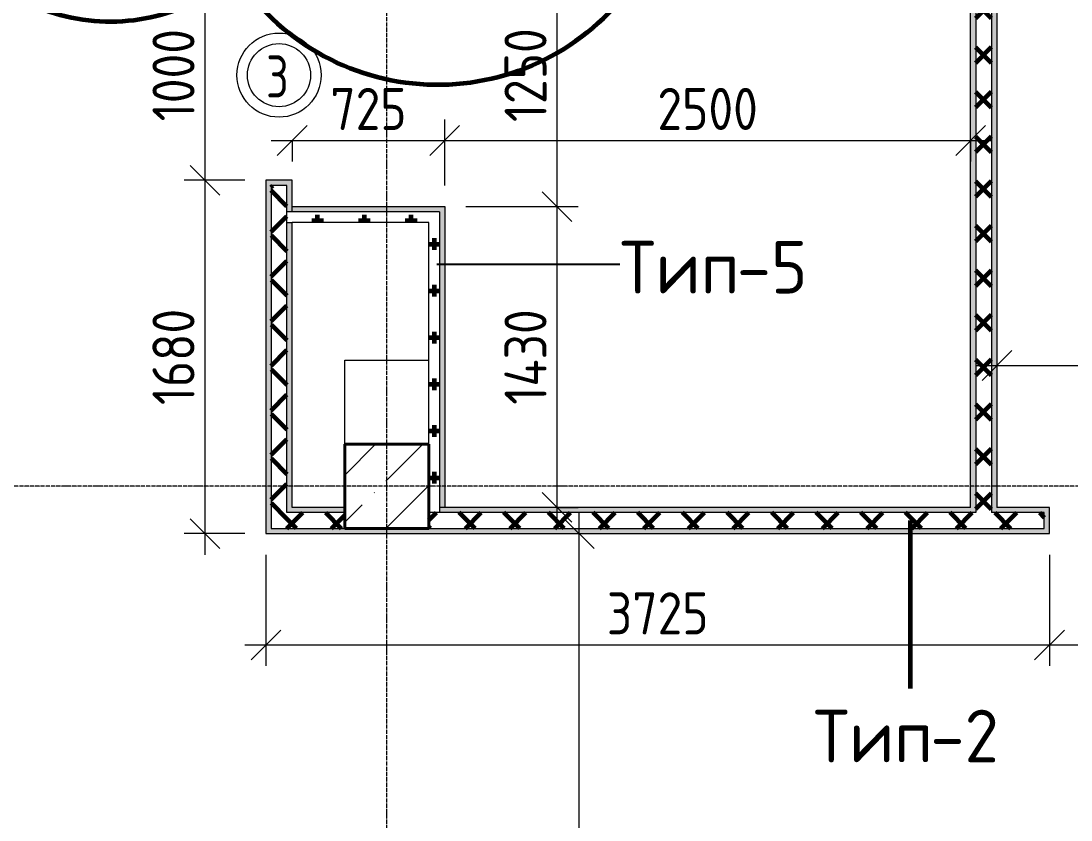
# Model space of a CAD drawing. Header units: millimetres. Extents: x -60946 to 138510, y -262288 to 24501.
# Drawn here: x -10930 to -5938, y -90131 to -86332 of the extents above; entities that cross this region are included whole.
import ezdxf

# ---------------------------------------------------------------- set-up
doc = ezdxf.new("R2010")
doc.units = ezdxf.units.MM
doc.linetypes.add('ADSK_Линия сетки', pattern=[25, 20, -2.5, 0, -2.5])
for name, color, linetype, lineweight in [('2)Тип-2', 3, 'Continuous', 60), ('2)Тип-5', 1, 'Continuous', 60), ('Марки дверей', 7, 'Continuous', 20), ('Несущие колонны', 7, 'Continuous', 18), ('Оси', 7, 'Continuous', 9), ('Перекрытие', 7, 'Continuous', 18), ('Размеры', 7, 'Continuous', 9), ('Стены внутренние', 7, 'Continuous', 18), ('Стены штриховка', 7, 'Continuous', 9)]:
    doc.layers.add(name, color=color, linetype=linetype, lineweight=lineweight)
doc.styles.add('GOST Common_3', font='', dxfattribs={"width": 0.9, "height": 200})
doc.styles.add('GOST Common_4', font='', dxfattribs={"height": 250})
doc.styles.add('GOST Common_B', font='', dxfattribs={"width": 0.8, "height": 200})
doc.styles.get('GOST Common_3').set_extended_font_data('GOST Common')
doc.styles.get('GOST Common_4').set_extended_font_data('GOST Common')
doc.styles.get('GOST Common_B').set_extended_font_data('GOST Common', bold=True)
doc.dimstyles.new('ADSK_Основной_2_0_2', dxfattribs={"dimscale": 304.8, "dimtxt": 201.142999, "dimasz": 0.463911, "dimexe": 0.328084, "dimexo": 0.328084, "dimgap": 0.164042, "dimtad": 1, "dimdec": 3, "dimrnd": 0.001, "dimdsep": 46, "dimtxsty": 'GOST Common_3', "dimblk1": 'OBLIQUE', "dimblk2": 'OBLIQUE', "dimsah": 1, "dimcen": 0.09, "dimdle": 0.328084, "dimazin": 2, "dimtfac": 1, "dimtdec": 4, "dimtix": 1, "dimtmove": 0, "dimatfit": 3, "dimfxl": 1, "dimtvp": 1, "dimtolj": 1, "dimtzin": 0, "dimlwd": 20, "dimlwe": 20, "dimarcsym": 2})
pattern_1 = [(45, (9.36, -97949.04), (-106.066, 106.066), []), (135, (9.36, -97949.04), (-106.066, -106.066), [])]
pattern_2 = [(0, (9.36, -97949.04), (111.125, 111.125), [55.562, -166.687]), (90, (37.14, -97976.82), (-111.125, 111.125), [55.562, -166.687])]

# ---------------------------------------------------------------- blocks, each defined once
blk = doc.blocks.new('ADSK_КолоннаЖБ_Прямоугольная - 400x400 мм-1807142-Кладочный план 2-го этаж')
at = {"layer": 'Несущие колонны', "lineweight": 40}
for p, q in [((-200, 200), (200, 200)), ((-200, -200), (-200, 200)), ((200, 200), (200, -200)), ((200, -200), (-200, -200))]:
    blk.add_line(p, q, dxfattribs=at)
blk = doc.blocks.new('_Oblique')
at = {"color": 0, "linetype": 'ByBlock', "lineweight": -2}
blk.add_line((-0.5, -0.5), (0.5, 0.5), dxfattribs=at)
blk = doc.blocks.new('*D4707')
at = {"layer": 'Defpoints', "color": 0, "transparency": 16777216}
for p in [(-8376.2, -88769.1), (-8276.2, -88769.1), (-8665.6, -94269.1)]:
    blk.add_point(p, dxfattribs=at)
at = {"layer": 'Размеры', "color": 0, "lineweight": 20, "transparency": 16777216}
for p, q in [((-8276.2, -94369.1), (-8276.2, -88669.1)), ((-8276.2, -88769.1), (-8176.2, -88769.1)), ((-8565.6, -94269.1), (-8176.2, -94269.1))]:
    blk.add_line(p, q, dxfattribs=at)
at = {"layer": 'Размеры', "color": 0, "lineweight": 20, "transparency": 16777216, "xscale": 141.4, "yscale": 141.4, "zscale": 141.4}
for p, rotation in [((-8276.2, -88769.1), 90), ((-8276.2, -94269.1), 270)]:
    blk.add_blockref('_Oblique', p, dxfattribs=dict(at, rotation=rotation))
at = {"layer": 'Размеры', "color": 0, "lineweight": 9, "transparency": 16777216, "insert": (-8426.2, -91519.1), "char_height": 200, "width": 605.475, "attachment_point": 5, "rotation": 90, "style": 'GOST Common_3'}
blk.add_mtext('\\A1;5500', dxfattribs=at)
blk = doc.blocks.new('*D4708')
at = {"layer": 'Defpoints', "color": 0, "transparency": 16777216}
for p in [(-9765.6, -88769.1), (-6040.6, -88769.1), (-6040.6, -89298.2)]:
    blk.add_point(p, dxfattribs=at)
at = {"layer": 'Размеры', "color": 0, "lineweight": 20, "transparency": 16777216}
for p, q in [((-9765.6, -88869.1), (-9765.6, -89398.2)), ((-6040.6, -88869.1), (-6040.6, -89398.2)), ((-9865.6, -89298.2), (-5940.6, -89298.2))]:
    blk.add_line(p, q, dxfattribs=at)
at = {"layer": 'Размеры', "color": 0, "lineweight": 20, "transparency": 16777216, "xscale": 141.4, "yscale": 141.4, "zscale": 141.4, "rotation": 180}
blk.add_blockref('_Oblique', (-9765.6, -89298.2), dxfattribs=at)
at = {"layer": 'Размеры', "color": 0, "lineweight": 20, "transparency": 16777216, "xscale": 141.4, "yscale": 141.4, "zscale": 141.4}
blk.add_blockref('_Oblique', (-6040.6, -89298.2), dxfattribs=at)
at = {"layer": 'Размеры', "color": 0, "lineweight": 9, "transparency": 16777216, "insert": (-7903.1, -89148.2), "char_height": 200, "width": 605.475, "attachment_point": 5, "style": 'GOST Common_3'}
blk.add_mtext('\\A1;3725', dxfattribs=at)
blk = doc.blocks.new('*D4709')
at = {"layer": 'Defpoints', "color": 0, "transparency": 16777216}
for p in [(-6040.6, -88769.1), (-4840.6, -88769.1), (-4840.6, -89298.2)]:
    blk.add_point(p, dxfattribs=at)
at = {"layer": 'Размеры', "color": 0, "lineweight": 20, "transparency": 16777216}
for p, q in [((-6040.6, -88869.1), (-6040.6, -89398.2)), ((-4840.6, -88869.1), (-4840.6, -89398.2)), ((-6140.6, -89298.2), (-4740.6, -89298.2))]:
    blk.add_line(p, q, dxfattribs=at)
at = {"layer": 'Размеры', "color": 0, "lineweight": 20, "transparency": 16777216, "xscale": 141.4, "yscale": 141.4, "zscale": 141.4, "rotation": 180}
blk.add_blockref('_Oblique', (-6040.6, -89298.2), dxfattribs=at)
at = {"layer": 'Размеры', "color": 0, "lineweight": 20, "transparency": 16777216, "xscale": 141.4, "yscale": 141.4, "zscale": 141.4}
blk.add_blockref('_Oblique', (-4840.6, -89298.2), dxfattribs=at)
at = {"layer": 'Размеры', "color": 0, "lineweight": 9, "transparency": 16777216, "insert": (-5440.6, -89148.2), "char_height": 200, "width": 560.473, "attachment_point": 5, "style": 'GOST Common_3'}
blk.add_mtext('\\A1;1200', dxfattribs=at)
blk = doc.blocks.new('*D4715')
at = {"layer": 'Defpoints', "color": 0, "transparency": 16777216}
for p in [(-10054.7, -87089.1), (-9765.6, -87089.1), (-9765.6, -88769.1)]:
    blk.add_point(p, dxfattribs=at)
at = {"layer": 'Размеры', "color": 0, "lineweight": 20, "transparency": 16777216}
for p, q in [((-10054.7, -88869.1), (-10054.7, -86989.1)), ((-9865.6, -87089.1), (-10154.7, -87089.1)), ((-9865.6, -88769.1), (-10154.7, -88769.1))]:
    blk.add_line(p, q, dxfattribs=at)
at = {"layer": 'Размеры', "color": 0, "lineweight": 20, "transparency": 16777216, "xscale": 141.4, "yscale": 141.4, "zscale": 141.4}
for p, rotation in [((-10054.7, -87089.1), 90), ((-10054.7, -88769.1), 270)]:
    blk.add_blockref('_Oblique', p, dxfattribs=dict(at, rotation=rotation))
at = {"layer": 'Размеры', "color": 0, "lineweight": 9, "transparency": 16777216, "insert": (-10204.7, -87929.1), "char_height": 200, "width": 560.473, "attachment_point": 5, "rotation": 90, "style": 'GOST Common_3'}
blk.add_mtext('\\A1;1680', dxfattribs=at)
blk = doc.blocks.new('*D4716')
at = {"layer": 'Defpoints', "color": 0, "transparency": 16777216}
for p in [(-10054.7, -86089.1), (-9765.6, -86089.1), (-9765.6, -87089.1)]:
    blk.add_point(p, dxfattribs=at)
at = {"layer": 'Размеры', "color": 0, "lineweight": 20, "transparency": 16777216}
for p, q in [((-10054.7, -87189.1), (-10054.7, -85989.1)), ((-9865.6, -86089.1), (-10154.7, -86089.1)), ((-9865.6, -87089.1), (-10154.7, -87089.1))]:
    blk.add_line(p, q, dxfattribs=at)
at = {"layer": 'Размеры', "color": 0, "lineweight": 20, "transparency": 16777216, "xscale": 141.4, "yscale": 141.4, "zscale": 141.4}
for p, rotation in [((-10054.7, -86089.1), 90), ((-10054.7, -87089.1), 270)]:
    blk.add_blockref('_Oblique', p, dxfattribs=dict(at, rotation=rotation))
at = {"layer": 'Размеры', "color": 0, "lineweight": 9, "transparency": 16777216, "insert": (-10204.7, -86589.1), "char_height": 200, "width": 560.473, "attachment_point": 5, "rotation": 90, "style": 'GOST Common_3'}
blk.add_mtext('\\A1;1000', dxfattribs=at)
blk = doc.blocks.new('*D4753')
at = {"layer": 'Defpoints', "color": 0, "transparency": 16777216}
for p in [(-6290.6, -87869.5), (-4440.6, -87969.5), (-4440.6, -88319.1)]:
    blk.add_point(p, dxfattribs=at)
at = {"layer": 'Размеры', "color": 0, "lineweight": 20, "transparency": 16777216}
for p, q in [((-4440.6, -88219.1), (-4440.6, -87869.5)), ((-6390.6, -87969.5), (-4340.6, -87969.5)), ((-6290.6, -87969.5), (-6290.6, -88069.5))]:
    blk.add_line(p, q, dxfattribs=at)
at = {"layer": 'Размеры', "color": 0, "lineweight": 20, "transparency": 16777216, "xscale": 141.4, "yscale": 141.4, "zscale": 141.4, "rotation": 180}
blk.add_blockref('_Oblique', (-6290.6, -87969.5), dxfattribs=at)
at = {"layer": 'Размеры', "color": 0, "lineweight": 20, "transparency": 16777216, "xscale": 141.4, "yscale": 141.4, "zscale": 141.4}
blk.add_blockref('_Oblique', (-4440.6, -87969.5), dxfattribs=at)
at = {"layer": 'Размеры', "color": 0, "lineweight": 9, "transparency": 16777216, "insert": (-5365.6, -87819.5), "char_height": 200, "width": 560.473, "attachment_point": 5, "style": 'GOST Common_3'}
blk.add_mtext('\\A1;1850', dxfattribs=at)
blk = doc.blocks.new('*D4755')
at = {"layer": 'Defpoints', "color": 0, "transparency": 16777216}
for p in [(-9640.6, -86799.8), (-8915.6, -86899.7), (-8915.6, -87214.1)]:
    blk.add_point(p, dxfattribs=at)
at = {"layer": 'Размеры', "color": 0, "lineweight": 20, "transparency": 16777216}
for p, q in [((-8915.6, -87114.1), (-8915.6, -86799.7)), ((-9740.6, -86899.7), (-8815.6, -86899.7)), ((-9640.6, -86899.8), (-9640.6, -86999.7))]:
    blk.add_line(p, q, dxfattribs=at)
at = {"layer": 'Размеры', "color": 0, "lineweight": 20, "transparency": 16777216, "xscale": 141.4, "yscale": 141.4, "zscale": 141.4, "rotation": 180}
blk.add_blockref('_Oblique', (-9640.6, -86899.7), dxfattribs=at)
at = {"layer": 'Размеры', "color": 0, "lineweight": 20, "transparency": 16777216, "xscale": 141.4, "yscale": 141.4, "zscale": 141.4}
blk.add_blockref('_Oblique', (-8915.6, -86899.7), dxfattribs=at)
at = {"layer": 'Размеры', "color": 0, "lineweight": 9, "transparency": 16777216, "insert": (-9278.1, -86749.7), "char_height": 200, "width": 454.106, "attachment_point": 5, "style": 'GOST Common_3'}
blk.add_mtext('\\A1;725', dxfattribs=at)
blk = doc.blocks.new('*D4756')
at = {"layer": 'Defpoints', "color": 0, "transparency": 16777216}
for p in [(-6415.6, -86799.8), (-6415.6, -86899.7), (-8915.6, -87214.1)]:
    blk.add_point(p, dxfattribs=at)
at = {"layer": 'Размеры', "color": 0, "lineweight": 20, "transparency": 16777216}
for p, q in [((-8915.6, -87114.1), (-8915.6, -86799.7)), ((-9015.6, -86899.7), (-6315.6, -86899.7)), ((-6415.6, -86899.8), (-6415.6, -86999.7))]:
    blk.add_line(p, q, dxfattribs=at)
at = {"layer": 'Размеры', "color": 0, "lineweight": 20, "transparency": 16777216, "xscale": 141.4, "yscale": 141.4, "zscale": 141.4, "rotation": 180}
blk.add_blockref('_Oblique', (-8915.6, -86899.7), dxfattribs=at)
at = {"layer": 'Размеры', "color": 0, "lineweight": 20, "transparency": 16777216, "xscale": 141.4, "yscale": 141.4, "zscale": 141.4}
blk.add_blockref('_Oblique', (-6415.6, -86899.7), dxfattribs=at)
at = {"layer": 'Размеры', "color": 0, "lineweight": 9, "transparency": 16777216, "insert": (-7665.6, -86749.7), "char_height": 200, "width": 605.475, "attachment_point": 5, "style": 'GOST Common_3'}
blk.add_mtext('\\A1;2500', dxfattribs=at)
blk = doc.blocks.new('*D4758')
at = {"layer": 'Defpoints', "color": 0, "transparency": 16777216}
for p in [(-8915.6, -87214.1), (-8381.4, -87214.1), (-8481.4, -88644.1)]:
    blk.add_point(p, dxfattribs=at)
at = {"layer": 'Размеры', "color": 0, "lineweight": 20, "transparency": 16777216}
for p, q in [((-8381.4, -88744.1), (-8381.4, -87114.1)), ((-8815.6, -87214.1), (-8281.4, -87214.1)), ((-8381.4, -88644.1), (-8281.4, -88644.1))]:
    blk.add_line(p, q, dxfattribs=at)
at = {"layer": 'Размеры', "color": 0, "lineweight": 20, "transparency": 16777216, "xscale": 141.4, "yscale": 141.4, "zscale": 141.4}
for p, rotation in [((-8381.4, -87214.1), 90), ((-8381.4, -88644.1), 270)]:
    blk.add_blockref('_Oblique', p, dxfattribs=dict(at, rotation=rotation))
at = {"layer": 'Размеры', "color": 0, "lineweight": 9, "transparency": 16777216, "insert": (-8531.4, -87929.1), "char_height": 200, "width": 580.928, "attachment_point": 5, "rotation": 90, "style": 'GOST Common_3'}
blk.add_mtext('\\A1;1430', dxfattribs=at)
blk = doc.blocks.new('*D4759')
at = {"layer": 'Defpoints', "color": 0, "transparency": 16777216}
for p in [(-8481.4, -85964.1), (-8381.4, -85964.1), (-8915.6, -87214.1)]:
    blk.add_point(p, dxfattribs=at)
at = {"layer": 'Размеры', "color": 0, "lineweight": 20, "transparency": 16777216}
for p, q in [((-8381.4, -87314.1), (-8381.4, -85864.1)), ((-8381.4, -85964.1), (-8281.4, -85964.1)), ((-8815.6, -87214.1), (-8281.4, -87214.1))]:
    blk.add_line(p, q, dxfattribs=at)
at = {"layer": 'Размеры', "color": 0, "lineweight": 20, "transparency": 16777216, "xscale": 141.4, "yscale": 141.4, "zscale": 141.4}
for p, rotation in [((-8381.4, -85964.1), 90), ((-8381.4, -87214.1), 270)]:
    blk.add_blockref('_Oblique', p, dxfattribs=dict(at, rotation=rotation))
at = {"layer": 'Размеры', "color": 0, "lineweight": 9, "transparency": 16777216, "insert": (-8531.4, -86589.1), "char_height": 200, "width": 560.473, "attachment_point": 5, "rotation": 90, "style": 'GOST Common_3'}
blk.add_mtext('\\A1;1250', dxfattribs=at)
blk = doc.blocks.new('М_двери1 - Марка экземпляра 2-3719212-Кладочный план 2-го этаж')
at = {"layer": 'Марки дверей'}
for radius in [2, 1.5]:
    blk.add_circle((0, 0), radius, dxfattribs=at)

msp = doc.modelspace()

# ---------------------------------------------------------------- hatches: boundary and pattern name
at = {"layer": '2)Тип-2'}
h = msp.add_hatch(color=256, dxfattribs=at)
h.paths.add_polyline_path([(-9765.6385, -88769.0666), (-9740.6385, -88769.0666), (-9740.6385, -87114.0666), (-9765.6385, -87114.0666), (-9765.6385, -88572.0232)])
h.paths.add_polyline_path([(-9765.6385, -86064.0666), (-9740.6385, -86064.0666), (-9740.6385, -85814.0666), (-9765.6385, -85814.0666)])
h.paths.add_polyline_path([(-9765.6385, -85264.0666), (-9740.6385, -85264.0666), (-9740.6385, -85124.0666), (-9765.6385, -85124.0666)])
h.paths.add_polyline_path([(-9765.6385, -84574.0666), (-9740.6385, -84574.0666), (-9740.6385, -82469.0666), (-9765.6385, -82469.0666), (-9765.6385, -84260.9104)])
h.paths.add_polyline_path([(-9740.6385, -81219.0666), (-9740.6385, -78769.0666), (-9765.6385, -78769.0666), (-9765.6385, -81219.0666)])
h.paths.add_polyline_path([(-9740.6385, -77519.0666), (-9740.6385, -76369.0666), (-9765.6385, -76369.0666), (-9765.6385, -77519.0666)])
h.paths.add_polyline_path([(-9740.6385, -75119.0666), (-9740.6385, -74194.0666), (-9765.6385, -74194.0666), (-9765.6385, -75119.0666)])
h = msp.add_hatch(color=256, dxfattribs=at)
h.paths.add_polyline_path([(-9640.6385, -88669.0666), (-9640.6385, -87289.0666), (-9665.6385, -87289.0666), (-9665.6385, -88669.0666)])
h.paths.add_polyline_path([(-9640.6385, -87239.0666), (-9640.6385, -87089.0666), (-9765.6385, -87089.0666), (-9765.6385, -87114.0666), (-9665.6385, -87114.0666), (-9665.6385, -87239.0666)])
h.paths.add_polyline_path([(-9640.6385, -86089.0666), (-9640.6385, -85939.0666), (-9665.6385, -85939.0666), (-9665.6385, -86064.0666), (-9765.6385, -86064.0666), (-9765.6385, -86089.0666)])
h.paths.add_polyline_path([(-9665.6385, -85864.0666), (-9640.6385, -85864.0666), (-9640.6385, -85789.0666), (-9765.6385, -85789.0666), (-9765.6385, -85814.0666), (-9665.6385, -85814.0666)])
h.paths.add_polyline_path([(-9640.6385, -85289.0666), (-9640.6385, -85214.0666), (-9665.6385, -85214.0666), (-9665.6385, -85264.0666), (-9765.6385, -85264.0666), (-9765.6385, -85289.0666)])
h.paths.add_polyline_path([(-9640.6385, -85164.0666), (-9640.6385, -85099.0666), (-9765.6385, -85099.0666), (-9765.6385, -85124.0666), (-9665.6385, -85124.0666), (-9665.6385, -85164.0666)])
h.paths.add_polyline_path([(-9765.6385, -84599.0666), (-9640.6385, -84599.0666), (-9640.6385, -84534.0666), (-9665.6385, -84534.0666), (-9665.6385, -84574.0666), (-9765.6385, -84574.0666)])
h.paths.add_polyline_path([(-9640.6385, -84484.0666), (-9640.6385, -82644.0666), (-9665.6385, -82644.0666), (-9665.6385, -84484.0666)])
h.paths.add_polyline_path([(-9640.6385, -82594.0666), (-9640.6385, -82444.0666), (-9765.6385, -82444.0666), (-9765.6385, -82469.0666), (-9665.6385, -82469.0666), (-9665.6385, -82594.0666)])
h.paths.add_polyline_path([(-9640.6385, -81244.0666), (-9640.6385, -81094.0666), (-9665.6385, -81094.0666), (-9665.6385, -81219.0666), (-9765.6385, -81219.0666), (-9765.6385, -81244.0666)])
h.paths.add_polyline_path([(-9640.6385, -81044.0666), (-9640.6385, -78744.0666), (-9765.6385, -78744.0666), (-9765.6385, -78769.0666), (-9665.6385, -78769.0666), (-9665.6385, -81044.0666)])
h.paths.add_polyline_path([(-9765.6385, -77544.0666), (-9640.6385, -77544.0666), (-9640.6385, -76344.0666), (-9765.6385, -76344.0666), (-9765.6385, -76369.0666), (-9665.6385, -76369.0666), (-9665.6385, -77519.0666), (-9765.6385, -77519.0666)])
h.paths.add_polyline_path([(-9640.6385, -75144.0666), (-9640.6385, -74994.0666), (-9665.6385, -74994.0666), (-9665.6385, -75119.0666), (-9765.6385, -75119.0666), (-9765.6385, -75144.0666)])
h.paths.add_polyline_path([(-9665.6385, -74944.0666), (-9640.6385, -74944.0666), (-9640.6385, -74194.0666), (-9665.6385, -74194.0666), (-9665.6385, -74201.6472)])
h = msp.add_hatch(dxfattribs=at)
h.set_pattern_fill('FP_4', color=256, style=0, pattern_type=2)
h.set_pattern_definition(pattern_1)
h.paths.add_polyline_path([(-9665.6385, -88744.0666), (-9665.6385, -87114.0666), (-9740.6385, -87114.0666), (-9740.6385, -88744.0666)])
h.paths.add_polyline_path([(-9665.6385, -86064.0666), (-9665.6385, -85814.0666), (-9740.6385, -85814.0666), (-9740.6385, -86064.0666)])
h.paths.add_polyline_path([(-9665.6385, -85264.0666), (-9665.6385, -85124.0666), (-9740.6385, -85124.0666), (-9740.6385, -85264.0666)])
h.paths.add_polyline_path([(-9740.6385, -84574.0666), (-9665.6385, -84574.0666), (-9665.6385, -82469.0666), (-9740.6385, -82469.0666), (-9740.6385, -84260.9104)])
h.paths.add_polyline_path([(-9740.6385, -81219.0666), (-9665.6385, -81219.0666), (-9665.6385, -78769.0666), (-9740.6385, -78769.0666), (-9740.6385, -79949.7976)])
h.paths.add_polyline_path([(-9740.6385, -77519.0666), (-9665.6385, -77519.0666), (-9665.6385, -76369.0666), (-9740.6385, -76369.0666), (-9740.6385, -77075.7224)])
h.paths.add_polyline_path([(-9665.6385, -75119.0666), (-9665.6385, -74194.0666), (-9740.6385, -74194.0666), (-9740.6385, -75119.0666)])
h = msp.add_hatch(dxfattribs=at)
h.set_pattern_fill('FP_4', color=256, style=0, pattern_type=2)
h.set_pattern_definition(pattern_1)
h.paths.add_polyline_path([(-6315.6385, -88669.0666), (-6315.6385, -83444.0666), (-6390.6385, -83444.0666), (-6390.6385, -88669.0666)])
h = msp.add_hatch(color=256, dxfattribs=at)
h.paths.add_polyline_path([(-6390.6385, -88644.0666), (-6390.6385, -85939.0666), (-6415.6385, -85939.0666), (-6415.6385, -88644.0666)])
h.paths.add_polyline_path([(-6415.6385, -85864.0666), (-6390.6385, -85864.0666), (-6390.6385, -83469.0666), (-6415.6385, -83469.0666), (-6415.6385, -85839.0666)])
msp.add_hatch(color=256, dxfattribs=at).paths.add_polyline_path([(-6315.6385, -88644.0666), (-6290.6385, -88644.0666), (-6290.6385, -83469.0666), (-6315.6385, -83469.0666), (-6315.6385, -87134.9856)])
h = msp.add_hatch(dxfattribs=at)
h.set_pattern_fill('FP_4', color=256, style=0, pattern_type=2)
h.set_pattern_definition(pattern_1)
h.paths.add_polyline_path([(-4815.6385, -88744.0666), (-3740.6385, -88744.0666), (-3740.6385, -88669.0666), (-4815.6385, -88669.0666)])
h.paths.add_polyline_path([(-8990.6385, -88744.0666), (-6065.6385, -88744.0666), (-6065.6385, -88669.0666), (-8990.6385, -88669.0666)])
h.paths.add_polyline_path([(-9390.6385, -88744.0666), (-9390.6385, -88669.0666), (-9665.6385, -88669.0666), (-9665.6385, -88744.0666), (-9640.6385, -88744.0666)])
h = msp.add_hatch(color=256, dxfattribs=at)
h.paths.add_polyline_path([(-4815.6385, -88769.0666), (-4815.6385, -88669.0666), (-4415.6385, -88669.0666), (-4415.6385, -88644.0666), (-4840.6385, -88644.0666), (-4840.6385, -88769.0666)])
h.paths.add_polyline_path([(-6065.6385, -88769.0666), (-6040.6385, -88769.0666), (-6040.6385, -88644.0666), (-6315.6385, -88644.0666), (-6315.6385, -88669.0666), (-6065.6385, -88669.0666), (-6065.6385, -88744.0666)])
h.paths.add_polyline_path([(-3665.6385, -88669.0666), (-3665.6385, -88644.0666), (-4365.6385, -88644.0666), (-4365.6385, -88669.0666), (-3740.6385, -88669.0666)])
h.paths.add_polyline_path([(-8824.6326, -88669.0666), (-6390.6385, -88669.0666), (-6390.6385, -88644.0666), (-8940.6385, -88644.0666), (-8940.6385, -88669.0666)])
h.paths.add_polyline_path([(-9390.6385, -88669.0666), (-9390.6385, -88644.0666), (-9640.6385, -88644.0666), (-9640.6385, -88669.0666)])
h = msp.add_hatch(color=256, dxfattribs=at)
h.paths.add_polyline_path([(-4815.6385, -88769.0666), (-3765.6385, -88769.0666), (-3765.6385, -88744.0666), (-4815.6385, -88744.0666)])
h.paths.add_polyline_path([(-6065.6385, -88769.0666), (-6065.6385, -88744.0666), (-9740.6385, -88744.0666), (-9740.6385, -88769.0666), (-7376.8263, -88769.0666)])
at = {"layer": '2)Тип-5', "true_color": 0xd50000}
h = msp.add_hatch(dxfattribs=at)
h.set_pattern_fill('FP_7', color=12, style=0, pattern_type=2)
h.set_pattern_definition(pattern_2)
h.paths.add_polyline_path([(-9640.6385, -87289.0666), (-8990.6385, -87289.0666), (-8990.6385, -87239.0666), (-9665.6385, -87239.0666), (-9665.6385, -87289.0666)])
for points in [[(-9640.6385, -87239.0666), (-8940.6385, -87239.0666), (-8940.6385, -87214.0666), (-9640.6385, -87214.0666)], [(-8940.6385, -88644.0666), (-8915.6385, -88644.0666), (-8915.6385, -87214.0666), (-8940.6385, -87214.0666), (-8940.6385, -88572.0232)]]:
    msp.add_hatch(color=12, dxfattribs=at).paths.add_polyline_path(points)
h = msp.add_hatch(dxfattribs=at)
h.set_pattern_fill('FP_7', color=12, style=0, pattern_type=2)
h.set_pattern_definition(pattern_2)
h.paths.add_polyline_path([(-8990.6385, -88669.0666), (-8940.6385, -88669.0666), (-8940.6385, -87239.0666), (-8990.6385, -87239.0666), (-8990.6385, -88644.0666)])
at = {"layer": 'Несущие колонны', "lineweight": 9}
h = msp.add_hatch(dxfattribs=at)
h.set_pattern_fill('FP_1', color=256, style=0, pattern_type=2)
h.set_pattern_definition([(45, (9.36, -97949.04), (-224.5064, 224.5064), []), (45, (233.87, -97949.04), (-224.5064, 224.5064), [396.875, -79.375, 3.353, -76.022])])
h.paths.add_polyline_path([(-8990.6385, -88744.0666), (-8990.6385, -88344.0666), (-9390.6385, -88344.0666), (-9390.6385, -88744.0666)])

# ---------------------------------------------------------------- linework, layer by layer
at = {"layer": '2)Тип-2'}
msp.add_line((-6702.4811, -88706.5666), (-6702.4811, -89505.782), dxfattribs=at)
at = {"layer": '2)Тип-5', "lineweight": 25}
msp.add_line((-8953.1385, -87488.2263), (-8082.4811, -87488.2263), dxfattribs=at)
at = {"layer": '2)Тип-5', "color": 1}
msp.add_lwpolyline([(-11344.7137, -85763.3951, -0.52056705), (-10029.3598, -84276.2282, -0.52056705), (-8368.0545, -84296.7421, -0.52056705), (-6930.1372, -85155.7881, -0.52056705), (-8047.2373, -86191.1613, -0.52056705), (-9907.9831, -86109.5132, -0.52056705)], format="xyb", close=True, dxfattribs=at)
at = {"layer": 'Несущие колонны', "lineweight": 9}
for p, q in [((-8990.6385, -88344.0666), (-9390.6385, -88344.0666)), ((-9390.6385, -88344.0666), (-9390.6385, -88644.0666)), ((-8990.6385, -88644.0666), (-8990.6385, -88344.0666)), ((-9390.6385, -88644.0666), (-9390.6385, -88669.0666)), ((-9390.6385, -88669.0666), (-9390.6385, -88744.0666)), ((-8990.6385, -88669.0666), (-8990.6385, -88644.0666)), ((-8990.6385, -88744.0666), (-8990.6385, -88669.0666)), ((-9390.6385, -88744.0666), (-8990.6385, -88744.0666))]:
    msp.add_line(p, q, dxfattribs=at)
at = {"layer": 'Оси', "linetype": 'ADSK_Линия сетки', "lineweight": 5}
for p, q in [((-9190.6385, -108922.9178), (-9190.6385, -73448.1214)), ((62525.08, -88544.0666), (-25230.7352, -88544.0666))]:
    msp.add_line(p, q, dxfattribs=at)
at = {"layer": 'Перекрытие'}
for p, q in [((-9390.6385, -88344.0666), (-9390.6385, -87944.0666)), ((-9390.6385, -87944.0666), (-8990.6385, -87944.0666))]:
    msp.add_line(p, q, dxfattribs=at)
at = {"layer": 'Стены внутренние', "lineweight": 5}
for p, q in [((-6290.6385, -83469.0666), (-6290.6385, -88644.0666)), ((-6415.6385, -88644.0666), (-6415.6385, -85964.0666)), ((-9765.6385, -87089.0666), (-9765.6385, -88769.0666)), ((-9640.6385, -87089.0666), (-9765.6385, -87089.0666)), ((-9640.6385, -87214.0666), (-9640.6385, -87089.0666)), ((-9640.6385, -87214.0666), (-8915.6385, -87214.0666)), ((-8915.6385, -87214.0666), (-8915.6385, -88644.0666)), ((-9640.6385, -88644.0666), (-9640.6385, -87289.0666)), ((-8990.6385, -87289.0666), (-9640.6385, -87289.0666)), ((-8990.6385, -88644.0666), (-8990.6385, -87289.0666)), ((-9390.6385, -88644.0666), (-9640.6385, -88644.0666)), ((-9390.6385, -88744.0666), (-9390.6385, -88644.0666)), ((-8990.6385, -88669.0666), (-8990.6385, -88744.0666)), ((-6415.6385, -88644.0666), (-8915.6385, -88644.0666)), ((-6040.6385, -88644.0666), (-6290.6385, -88644.0666)), ((-6040.6385, -88769.0666), (-6040.6385, -88644.0666)), ((-9765.6385, -88769.0666), (-6040.6385, -88769.0666)), ((-8990.6385, -88744.0666), (-9390.6385, -88744.0666))]:
    msp.add_line(p, q, dxfattribs=at)
at = {"layer": 'Стены штриховка', "lineweight": 9}
for p, q in [((-6315.6385, -83444.0666), (-6315.6385, -88669.0666)), ((-6390.6385, -85939.0666), (-6390.6385, -88669.0666)), ((-9665.6385, -87114.0666), (-9740.6385, -87114.0666)), ((-9740.6385, -87114.0666), (-9740.6385, -88744.0666)), ((-9665.6385, -88669.0666), (-9665.6385, -87114.0666)), ((-8940.6385, -87239.0666), (-9665.6385, -87239.0666)), ((-9640.6385, -87239.0666), (-9640.6385, -87214.0666)), ((-8940.6385, -87239.0666), (-8940.6385, -88669.0666)), ((-9665.6385, -87289.0666), (-9640.6385, -87289.0666)), ((-9390.6385, -88669.0666), (-9665.6385, -88669.0666)), ((-6390.6385, -88669.0666), (-8990.6385, -88669.0666)), ((-8915.6385, -88644.0666), (-8940.6385, -88644.0666)), ((-6065.6385, -88669.0666), (-6315.6385, -88669.0666)), ((-6065.6385, -88744.0666), (-6065.6385, -88669.0666)), ((-9740.6385, -88744.0666), (-9390.6385, -88744.0666)), ((-8990.6385, -88744.0666), (-6065.6385, -88744.0666))]:
    msp.add_line(p, q, dxfattribs=at)

# ---------------------------------------------------------------- block references
at = {"layer": 'Марки дверей', "xscale": 99.99999999999993, "yscale": 99.99999999999993, "zscale": 99.99999999999993}
msp.add_blockref('М_двери1 - Марка экземпляра 2-3719212-Кладочный план 2-го этаж', (-9703.1385, -86589.0666), dxfattribs=at)
at = {"layer": 'Несущие колонны', "lineweight": 40, "rotation": 89.9999999999999}
msp.add_blockref('ADSK_КолоннаЖБ_Прямоугольная - 400x400 мм-1807142-Кладочный план 2-го этаж', (-9190.6385, -88544.0666), dxfattribs=at)

# ---------------------------------------------------------------- texts
at = {"layer": '2)Тип-2', "color": 116, "lineweight": 9, "true_color": 0x008040, "char_height": 250, "attachment_point": 1, "style": 'GOST Common_4'}
for s, insert, width in [('Тип', (-7162.4811, -89606.3549), 673.4175), ('-2', (-6606.8561, -89606.3549), 432.91125)]:
    msp.add_mtext(s, dxfattribs=dict(at, insert=insert, width=width))
at = {"layer": '2)Тип-5', "color": 116, "lineweight": 9, "true_color": 0x008040, "char_height": 250, "attachment_point": 1, "style": 'GOST Common_4'}
for s, insert, width in [('Тип', (-8082.4811, -87377.2993), 673.4175), ('-5', (-7526.8561, -87377.2993), 432.91125)]:
    msp.add_mtext(s, dxfattribs=dict(at, insert=insert, width=width))
at = {"layer": 'Марки дверей', "lineweight": 5, "insert": (-9764.3959, -86495.4076), "char_height": 200, "width": 141.097, "attachment_point": 1, "style": 'GOST Common_B'}
msp.add_mtext('\\fGOST Common|b1|i0|c204|p34|;\\W.8;3', dxfattribs=at)

# ---------------------------------------------------------------- dimensions: what is measured, and where the dimension line sits
at = {"layer": 'Размеры', "lineweight": 9}
for base, p1, p2, override, picture, middle in [((-8381.3771, -85964.0666), (-8915.6385, -87214.0666), (-8481.362, -85964.0666), {"dimpost": '<>', "dimfxl": 1323.289865}, '*D4759', (-8531.3771, -86589.0666)), ((-10054.6993, -86089.0666), (-9765.6385, -87089.0666), (-9765.6385, -86089.0666), {"dimpost": '<>', "dimfxl": 1000}, '*D4716', (-10204.6993, -86589.0666)), ((-10054.6993, -87089.0666), (-9765.6385, -88769.0666), (-9765.6385, -87089.0666), {"dimpost": '<>', "dimfxl": 1680}, '*D4715', (-10204.6993, -87929.0666)), ((-8381.3771, -87214.0666), (-8481.362, -88644.0666), (-8915.6385, -87214.0666), {"dimpost": '<>', "dimfxl": 1494.488564}, '*D4758', (-8531.3771, -87929.0666)), ((-8276.2386, -88769.0666), (-8665.6385, -94269.0666), (-8376.2235, -88769.0666), {"dimpost": '<>', "dimfxl": 5507.609377}, '*D4707', (-8426.2386, -91519.0666))]:
    dim = msp.add_linear_dim(base=base, p1=p1, p2=p2, angle=90, dimstyle='ADSK_Основной_2_0_2', override=override, dxfattribs=at)
    dim.commit()
    dim.dimension.update_dxf_attribs({"geometry": picture, "text_midpoint": middle})
for base, p1, p2, override, picture, middle in [((-8915.6385, -86899.7452), (-9640.6385, -86799.7603), (-8915.6385, -87214.0666), {"dimpost": '<>', "dimfxl": 835.02974}, '*D4755', (-9278.1385, -86749.7452)), ((-6415.6385, -86899.7452), (-8915.6385, -87214.0666), (-6415.6385, -86799.7603), {"dimpost": '<>', "dimfxl": 2534.097407}, '*D4756', (-7665.6385, -86749.7452)), ((-4440.6385, -87969.5238), (-6290.6385, -87869.5389), (-4440.6385, -88319.0666), {"dimpost": '<>', "dimfxl": 1903.831696}, '*D4753', (-5365.6385, -87819.5238)), ((-6040.6385, -89298.223), (-9765.6385, -88769.0666), (-6040.6385, -88769.0666), {"dimpost": '<>', "dimfxl": 3725}, '*D4708', (-7903.1385, -89148.223)), ((-4840.6385, -89298.223), (-6040.6385, -88769.0666), (-4840.6385, -88769.0666), {"dimpost": '<>', "dimfxl": 1200}, '*D4709', (-5440.6385, -89148.223))]:
    dim = msp.add_linear_dim(base=base, p1=p1, p2=p2, dimstyle='ADSK_Основной_2_0_2', override=override, dxfattribs=at)
    dim.commit()
    dim.dimension.update_dxf_attribs({"geometry": picture, "text_midpoint": middle})

doc.saveas('drawing.dxf')
